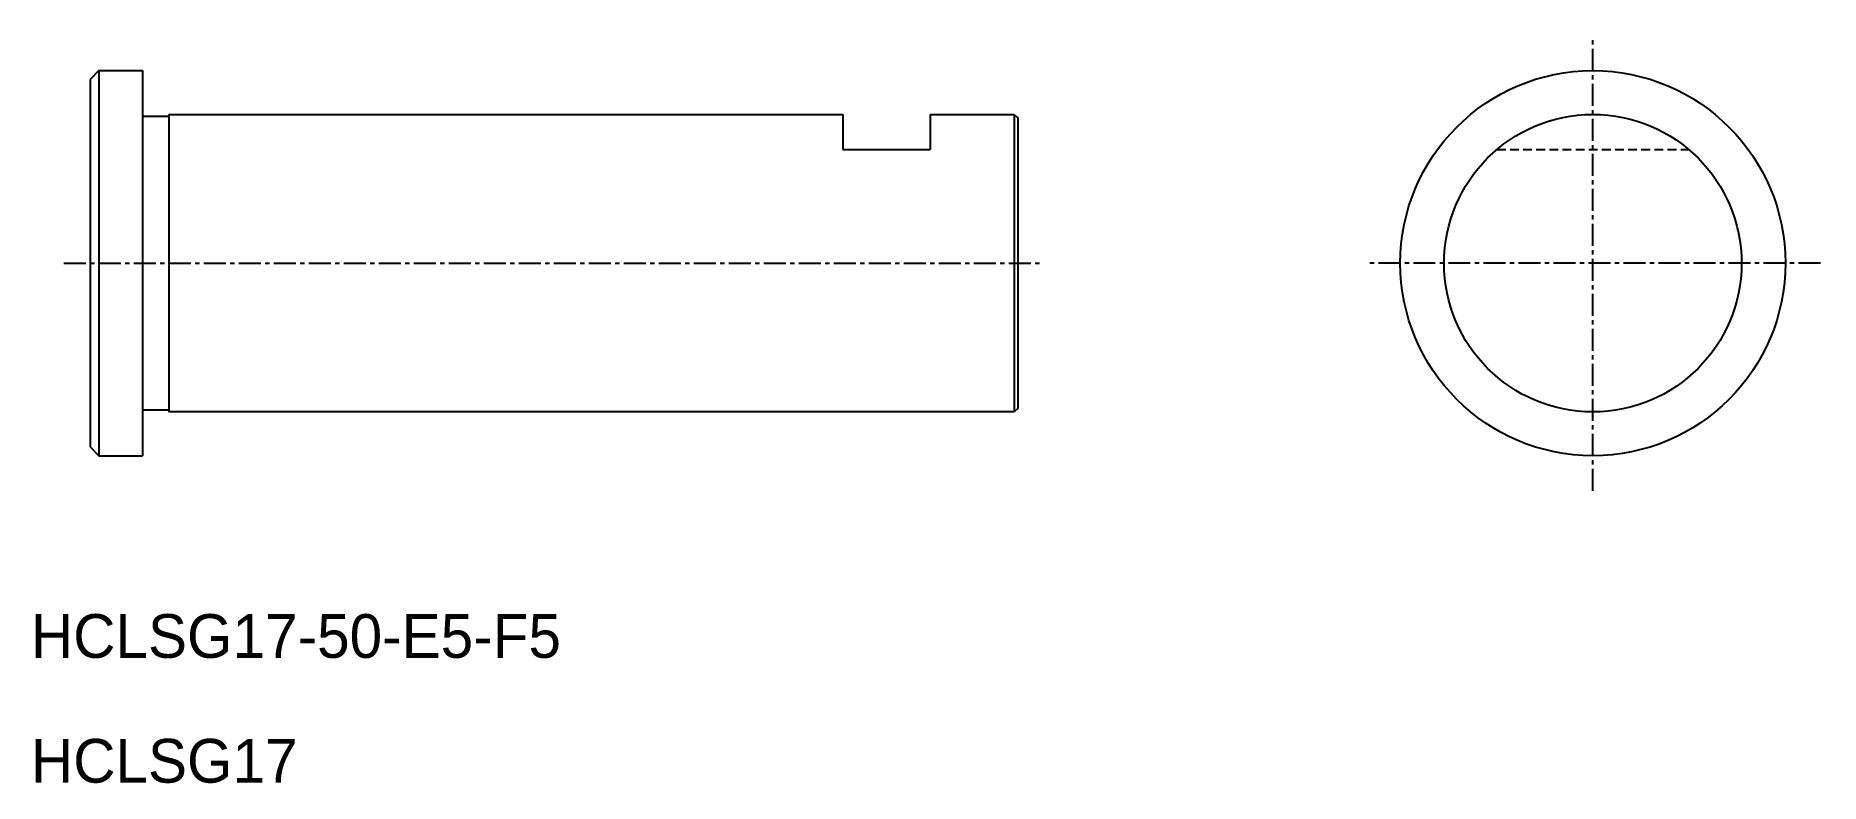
# Model space of a CAD drawing. Extents: x 662 to 764, y 668 to 711.
import ezdxf

# ---------------------------------------------------------------- set-up
doc = ezdxf.new("R2010")
doc.units = 0
doc.linetypes.add('CENTER', pattern=[2, 1.25, -0.25, 0.25, -0.25])
doc.linetypes.add('DASHED', pattern=[0.75, 0.5, -0.25])
doc.layers.get('0').update_dxf_attribs({"linetype": 'CONTINUOUS'})
doc.layers.add('CENTER', color=1, linetype='CENTER')

msp = doc.modelspace()

# ---------------------------------------------------------------- linework, layer by layer
at = {"color": 7, "linetype": 'CONTINUOUS'}
for p, q in [((665.96, 708.92), (665.46, 708.42)), ((665.96, 708.92), (668.46, 708.92)), ((665.96, 708.92), (665.96, 686.92)), ((668.46, 708.92), (668.46, 686.92)), ((665.46, 708.42), (665.46, 687.42)), ((668.46, 706.32), (669.96, 706.32)), ((669.96, 706.42), (708.46, 706.42)), ((669.96, 706.42), (669.96, 689.42)), ((708.46, 706.42), (708.46, 704.42)), ((713.46, 706.42), (713.46, 704.42)), ((713.46, 706.42), (718.26, 706.42)), ((718.26, 706.42), (718.46, 706.22)), ((718.26, 706.42), (718.26, 689.42)), ((718.46, 706.22), (718.46, 689.62)), ((708.46, 704.42), (713.46, 704.42)), ((669.96, 689.52), (668.46, 689.52)), ((718.26, 689.42), (669.96, 689.42)), ((718.46, 689.62), (718.26, 689.42)), ((665.46, 687.42), (665.96, 686.92)), ((665.96, 686.92), (668.46, 686.92))]:
    msp.add_line(p, q, dxfattribs=at)
at = {"color": 3, "linetype": 'DASHED'}
msp.add_line((745.84, 704.42), (756.79, 704.42), dxfattribs=at)
at = {"color": 7, "linetype": 'CONTINUOUS'}
for radius in [11, 8.5]:
    msp.add_circle((751.32, 697.92), radius, dxfattribs=at)
at = {"layer": 'CENTER', "color": 1, "linetype": 'CENTER'}
for p, q in [((751.32, 684.92), (751.32, 710.92)), ((663.96, 697.92), (719.96, 697.92)), ((764.32, 697.92), (738.32, 697.92))]:
    msp.add_line(p, q, dxfattribs=at)

# ---------------------------------------------------------------- texts
at = {"color": 7, "linetype": 'CONTINUOUS'}
for s, p in [('HCLSG17-50-E5-F5', (662.08, 675.37)), ('HCLSG17', (662.08, 668.24))]:
    msp.add_text(s, height=2.5, dxfattribs=at).set_placement(p)

doc.saveas('drawing.dxf')
